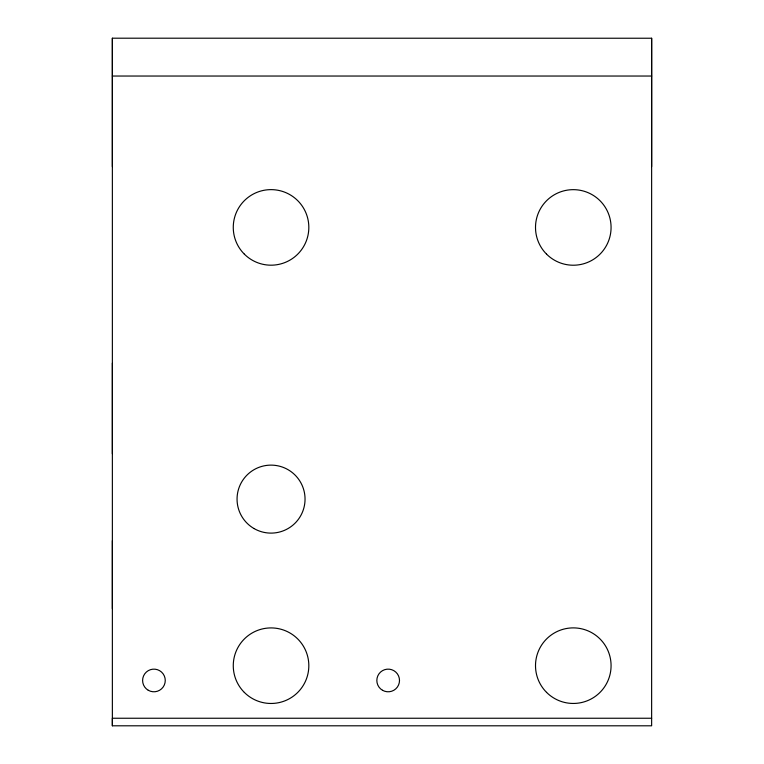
<?xml version="1.0" encoding="UTF-8"?>
<svg xmlns="http://www.w3.org/2000/svg" width="764" height="764" viewBox="0 0 764 764"><rect width="100%" height="100%" fill="white"/><g stroke="black" fill="none" stroke-linecap="round" stroke-linejoin="round"><path stroke-width="1.15" d="M112.365 725.8L112.365 38.2L651.635 38.238L651.635 725.8L112.365 725.8L112.365 718.246L651.635 718.246M651.635 166.638L651.635 38.238M112.365 76.037L651.635 76.037M112.365 38.2L112.365 166.638M112.365 363.101L112.365 453.778M112.365 540.673L112.365 608.679M254.049 528.564A34.008 34.008 0 0 0 305.046 499.112A34.008 34.008 0 0 0 254.049 469.669A34.008 34.008 0 0 0 254.049 528.564M382.497 690.274A11.336 11.336 0 0 0 399.505 680.466A11.336 11.336 0 0 0 382.497 670.649A11.336 11.336 0 0 0 382.497 690.274M148.264 690.274A11.336 11.336 0 0 0 165.263 680.466A11.336 11.336 0 0 0 148.264 670.649A11.336 11.336 0 0 0 148.264 690.274M546.575 254.154A37.78 37.78 0 0 0 609.787 237.212A37.78 37.78 0 0 0 563.517 190.943A37.78 37.78 0 0 0 546.575 254.154M244.337 254.126A37.78 37.78 0 0 0 307.539 237.193A37.78 37.78 0 0 0 261.269 190.914A37.78 37.78 0 0 0 244.337 254.126M546.575 692.385A37.78 37.78 0 0 0 609.787 675.452A37.78 37.78 0 0 0 563.517 629.173A37.78 37.78 0 0 0 546.575 692.385M244.337 692.413A37.78 37.78 0 0 0 307.539 675.471A37.78 37.78 0 0 0 261.269 629.202A37.78 37.78 0 0 0 244.337 692.413"/></g></svg>
